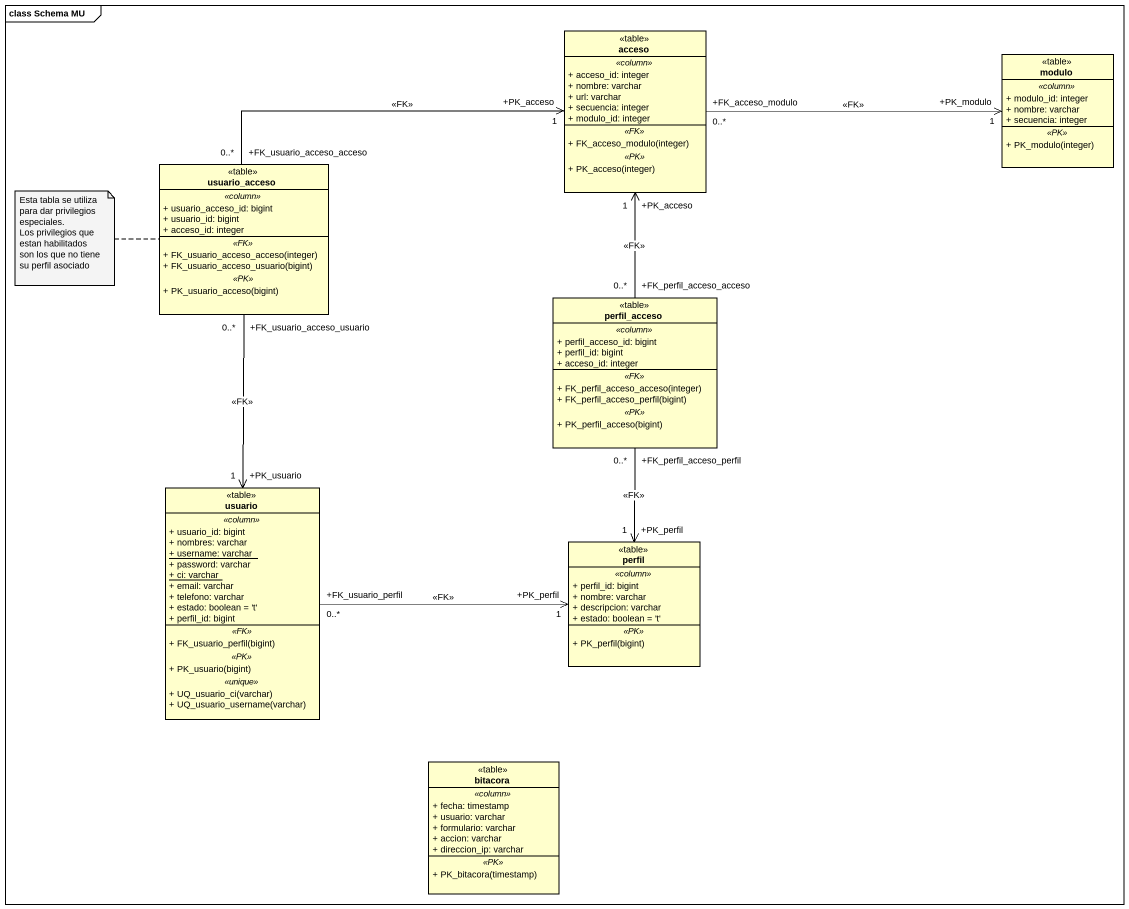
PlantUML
@startuml
mainframe class Schema MU
hide circle
hide empty members
skinparam classAttributeIconSize 0
class acceso <<table>> {
  .. <<column>> ..
  + acceso_id: integer
  + nombre: varchar
  + url: varchar
  + secuencia: integer
  + modulo_id: integer
  .. <<FK>> ..
  + FK_acceso_modulo(integer)
  .. <<PK>> ..
  + PK_acceso(integer)
}
class modulo <<table>> {
  .. <<column>> ..
  + modulo_id: integer
  + nombre: varchar
  + secuencia: integer
  .. <<PK>> ..
  + PK_modulo(integer)
}
class usuario_acceso <<table>> {
  .. <<column>> ..
  + usuario_acceso_id: bigint
  + usuario_id: bigint
  + acceso_id: integer
  .. <<FK>> ..
  + FK_usuario_acceso_acceso(integer)
  + FK_usuario_acceso_usuario(bigint)
  .. <<PK>> ..
  + PK_usuario_acceso(bigint)
}
class perfil_acceso <<table>> {
  .. <<column>> ..
  + perfil_acceso_id: bigint
  + perfil_id: bigint
  + acceso_id: integer
  .. <<FK>> ..
  + FK_perfil_acceso_acceso(integer)
  + FK_perfil_acceso_perfil(bigint)
  .. <<PK>> ..
  + PK_perfil_acceso(bigint)
}
class usuario <<table>> {
  .. <<column>> ..
  + usuario_id: bigint
  + nombres: varchar
  {static} + username: varchar
  + password: varchar
  {static} + ci: varchar
  + email: varchar
  + telefono: varchar
  + estado: boolean = 't'
  + perfil_id: bigint
  .. <<FK>> ..
  + FK_usuario_perfil(bigint)
  .. <<PK>> ..
  + PK_usuario(bigint)
  .. <<unique>> ..
  + UQ_usuario_ci(varchar)
  + UQ_usuario_username(varchar)
}
class perfil <<table>> {
  .. <<column>> ..
  + perfil_id: bigint
  + nombre: varchar
  + descripcion: varchar
  + estado: boolean = 't'
  .. <<PK>> ..
  + PK_perfil(bigint)
}
class bitacora <<table>> {
  .. <<column>> ..
  + fecha: timestamp
  + usuario: varchar
  + formulario: varchar
  + accion: varchar
  + direccion_ip: varchar
  .. <<PK>> ..
  + PK_bitacora(timestamp)
}
acceso "+FK_acceso_modulo\n0..*" -right-> "+PK_modulo\n1" modulo : <<FK>>
usuario_acceso "+FK_usuario_acceso_acceso\n0..*" -right-> "+PK_acceso\n1" acceso : <<FK>>
usuario_acceso "+FK_usuario_acceso_usuario\n0..*" --> "+PK_usuario\n1" usuario : <<FK>>
perfil_acceso "+FK_perfil_acceso_acceso\n0..*" -up-> "+PK_acceso\n1" acceso : <<FK>>
perfil_acceso "+FK_perfil_acceso_perfil\n0..*" --> "+PK_perfil\n1" perfil : <<FK>>
usuario "+FK_usuario_perfil\n0..*" -right-> "+PK_perfil\n1" perfil : <<FK>>
note left of usuario_acceso
  Esta tabla se utiliza para dar privilegios especiales.
  Los privilegios que estan habilitados son los que no tiene su perfil asociado
end note
@enduml
